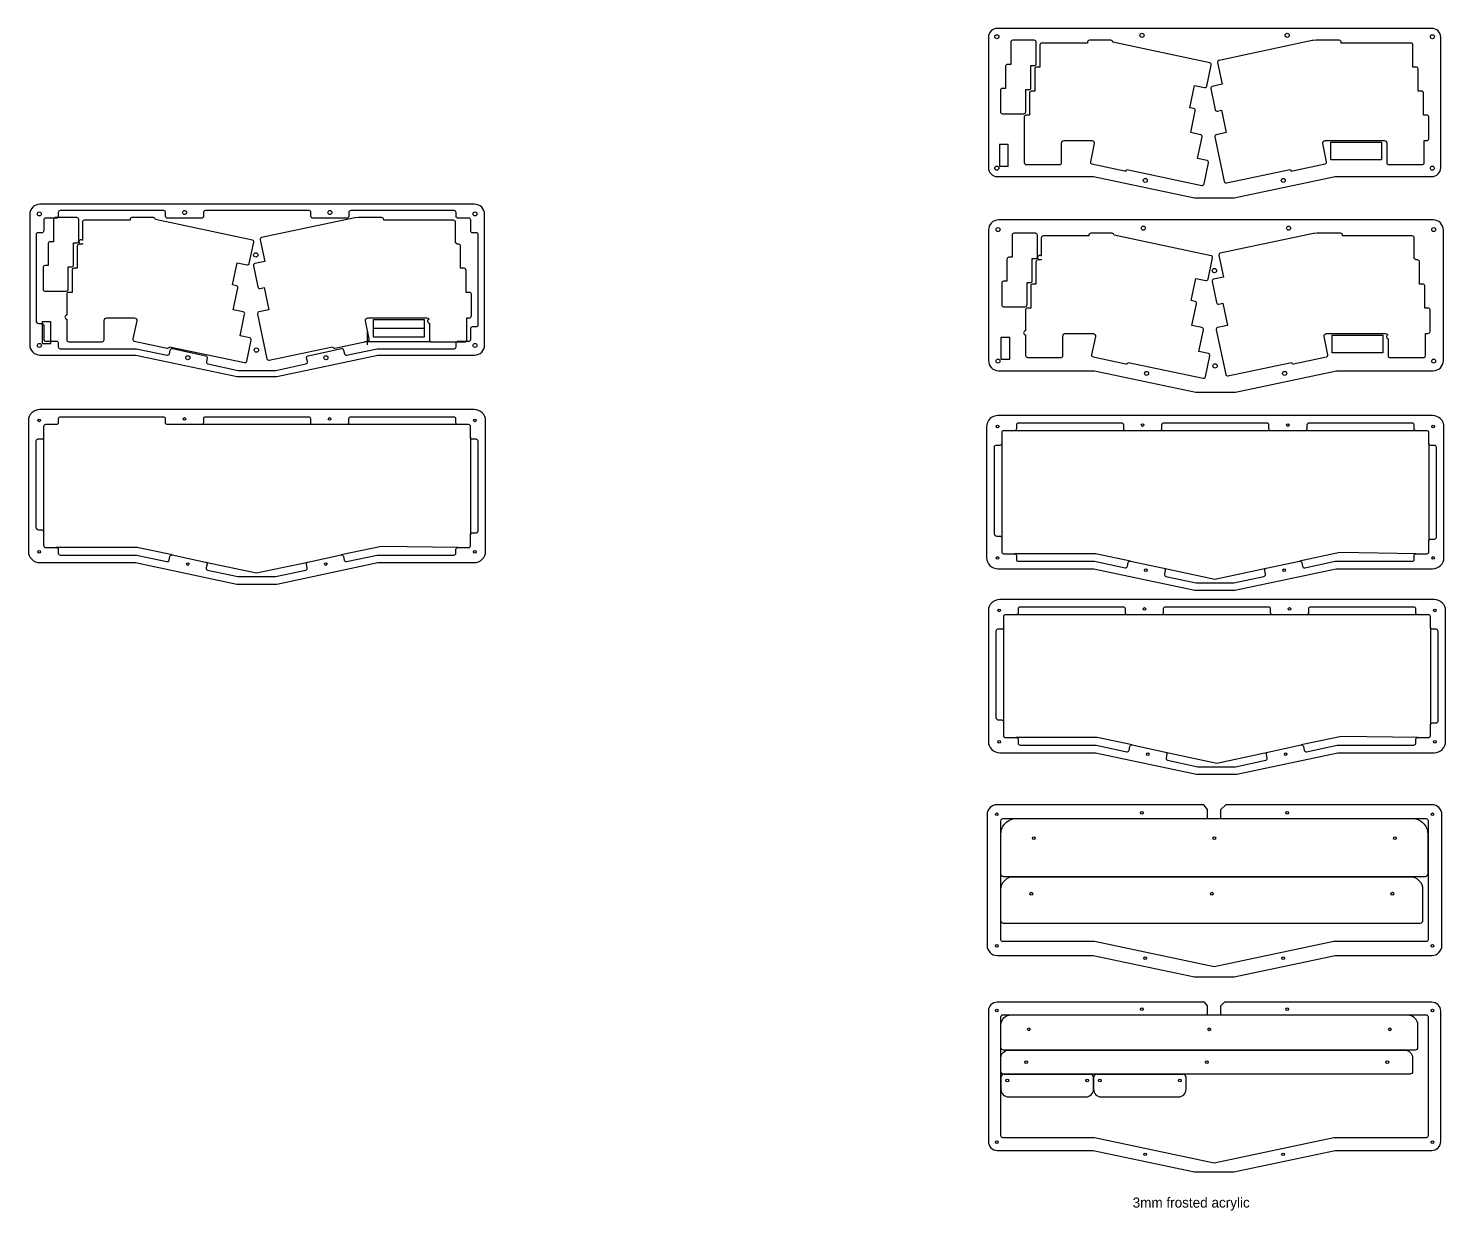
# Model space of a CAD drawing. Extents: x -592 to 1370, y -16 to 920.
# Drawn here: x -592 to 531, y -16 to 920 of the extents above; entities that cross this region are included whole.
import ezdxf

# ---------------------------------------------------------------- set-up
doc = ezdxf.new("R2010")
doc.units = 0
doc.header["$MEASUREMENT"] = 0
doc.layers.get('0').update_dxf_attribs({"linetype": 'CONTINUOUS'})

msp = doc.modelspace()

# ---------------------------------------------------------------- linework, layer by layer
at = {"color": 2, "linetype": 'Continuous'}
for p, q in [((-323.1, 681.6), (-323.1, 669.9)), ((-278.1, 682.8), (-318.1, 682.8)), ((-272.4, 672.1), (-325.2, 672.1)), ((342.4, 301.7), (339.5, 305.6)), ((353.1, 301.7), (357, 305.6)), ((342.4, 294.6), (342.4, 301.7)), ((353.1, 294.6), (353.1, 301.7)), ((342.4, 146.4), (340.2, 149.2)), ((342.4, 139.2), (342.4, 146.4)), ((353.1, 146.4), (356, 149.2)), ((353.1, 139.2), (353.1, 146.4))]:
    msp.add_line(p, q, dxfattribs=at)
at = {"color": 1, "linetype": 'Continuous'}
for p, q in [((-366.4, 606.6), (-454.4, 606.6)), ((-251.4, 606.6), (-339.4, 606.6)), ((-579.5, 596.5), (-579.5, 521.8)), ((-241.3, 596.5), (-241.3, 519.4)), ((277.6, 601.8), (189.6, 601.8)), ((392.7, 601.8), (304.6, 601.8)), ((507.7, 601.8), (419.7, 601.8)), ((179.5, 591.7), (179.5, 516.9)), ((517.8, 591.7), (517.8, 514.5)), ((279, 456.1), (191, 456.1)), ((394, 456.1), (306, 456.1)), ((509, 456.1), (421, 456.1)), ((180.9, 446), (180.9, 371.2)), ((519.1, 446), (519.1, 368.9))]:
    msp.add_line(p, q, dxfattribs=at)
at = {"color": 6, "linetype": 'Continuous'}
for p, q in [((181.4, 92.2), (249.7, 92.2)), ((254.7, 92.2), (323, 92.2)), ((178.9, 89.7), (178.9, 80.2)), ((252.2, 89.7), (252.2, 80.2)), ((252.2, 80.2), (252.2, 89.7)), ((325.5, 80.2), (325.5, 89.7)), ((184.9, 74.2), (246.2, 74.2)), ((258.2, 74.2), (319.5, 74.2))]:
    msp.add_line(p, q, dxfattribs=at)
at = {"color": 3, "linetype": 'Continuous'}
for points in [[(176, 920.4, 0.414214), (169, 913.4), (169, 908.9), (169, 814.6), (169, 810.1, 0.414214), (176, 803.1), (180.5, 803.1), (252.1, 803.1), (332.2, 786.1), (347.9, 786.1), (363.5, 786.1), (443.7, 803.1), (515.7, 803.1), (520.2, 803.1, 0.414214), (527.2, 810.1), (527.2, 814.6), (527.2, 913.4, 0.414214), (520.2, 920.4), (353.2, 920.4), (342.5, 920.4), (180.5, 920.4)], [(202.6, 873.4), (202.6, 890.9), (205.3, 890.9, 0.414214), (206.8, 892.4), (206.8, 909.5, 0.414214), (205.3, 911), (188.2, 911, 0.414214), (186.7, 909.5), (186.7, 891.9), (184, 891.9, 0.414214), (182.5, 890.4), (182.5, 872.9), (180, 872.9, 0.414214), (178.5, 871.4), (178.5, 854.3, 0.414214), (180, 852.8), (197, 852.8, 0.414214), (198.5, 854.3), (198.5, 871.9), (201.1, 871.9, 0.414214)], [(344.3, 893.1), (267.5, 909.5), (267.5, 909.5, 0.414214), (266, 911), (248.9, 911, 0.414214), (247.4, 909.5), (247.4, 908.8), (211.2, 908.8, 0.414214), (209.7, 907.3), (209.7, 889.8), (207.1, 889.8, 0.414214), (205.6, 888.3), (205.6, 870.7), (203, 870.7, 0.414214), (201.5, 869.2), (201.5, 851.7), (198.8, 851.7, 0.414214), (197.3, 850.2), (197.3, 814.1, 0.414214), (198.8, 812.6), (225.4, 812.6, 0.414214), (226.9, 814.1), (226.9, 829.6, -0.414214), (228.9, 831.6), (250.8, 831.6, -0.476976), (252.7, 829.2), (249.7, 814.8, 0.414214), (250.8, 813.1), (276.8, 807.5, 0.414214), (278.6, 808.7), (278.6, 808.7), (338, 796.1, 0.414214), (339.8, 797.2), (343.3, 813.9, 0.414214), (342.2, 815.7), (334.5, 817.3), (338.2, 834.5, 0.414214), (337, 836.2), (329.2, 837.9), (332.8, 855.1, 0.414214), (331.7, 856.9), (328.5, 857.5), (332.2, 875.2), (340.1, 873.5, 0.414214), (341.9, 874.7), (345.4, 891.4, 0.414214)], [(435.7, 813.1, 0.414214), (436.8, 814.8), (433.8, 829.2, -0.476976), (435.8, 831.6), (482.5, 831.6, -0.414214), (484.5, 829.6), (484.5, 814, 0.414214), (486, 812.5), (512.6, 812.5, 0.414214), (514.1, 814), (514.1, 831.6), (516.3, 831.6, 0.414214), (517.8, 833.1), (517.8, 850.2, 0.414214), (516.3, 851.7), (513.6, 851.7), (513.6, 869.2, 0.414214), (512.1, 870.7), (509.3, 870.7), (509.3, 888.3, 0.414214), (507.8, 889.8), (505.2, 889.8), (505.2, 907.3, 0.414214), (503.7, 908.8), (448.4, 908.8), (448.4, 909.5, 0.414214), (446.9, 911), (428.4, 911, 0.010008), (428.3, 911), (425.8, 910.9, 0.042377), (425.5, 910.8), (351.6, 895.1, 0.414214), (350.4, 893.3), (354.1, 876.2), (346.2, 874.5, 0.414214), (345.1, 872.7), (348.6, 856, 0.414214), (350.4, 854.9), (353.6, 855.6), (357.3, 837.9), (349.5, 836.2, 0.414214), (348.3, 834.5), (355.8, 799.1, 0.414214), (357.6, 798), (407.9, 808.7, 0.413431), (409.7, 807.5)], [(-582.4, 781.1, 0.414214), (-590.4, 773.1), (-590.4, 768.6), (-590.4, 674.2), (-590.4, 669.7, 0.414214), (-582.4, 661.7), (-577.9, 661.7), (-506.4, 661.7), (-426.2, 644.7), (-410.5, 644.7), (-394.8, 644.7), (-314.6, 661.7), (-242.6, 661.7), (-238.1, 661.7, 0.414214), (-230.1, 669.7), (-230.1, 674.2), (-230.1, 773.1, 0.414214), (-238.1, 781.1), (-405.2, 781.1), (-415.9, 781.1), (-577.9, 781.1)], [(-555.8, 733), (-555.8, 750.5), (-553.1, 750.5, 0.414214), (-551.6, 752), (-551.6, 769.1, 0.414214), (-553.1, 770.6), (-570.2, 770.6, 0.414214), (-571.7, 769.1), (-571.7, 751.5), (-574.3, 751.5, 0.414214), (-575.8, 750), (-575.8, 732.5), (-578.4, 732.5, 0.414214), (-579.9, 731), (-579.9, 713.9, 0.414214), (-578.4, 712.4), (-561.4, 712.4, 0.414214), (-559.9, 713.9), (-559.9, 731.5), (-557.3, 731.5, 0.414214)], [(177, 768.7, 0.414214), (169, 760.7), (169, 756.2), (169, 661.8), (169, 657.3, 0.414214), (177, 649.3), (181.5, 649.3), (253, 649.3), (333.2, 632.3), (348.9, 632.3), (364.6, 632.3), (444.8, 649.3), (516.8, 649.3), (521.3, 649.3, 0.414214), (529.3, 657.3), (529.3, 661.8), (529.3, 760.7, 0.414214), (521.3, 768.7), (354.3, 768.7), (343.6, 768.7), (181.5, 768.7)], [(203.6, 720.6), (203.6, 738.1), (206.3, 738.1, 0.414214), (207.8, 739.6), (207.8, 756.7, 0.414214), (206.3, 758.2), (189.2, 758.2, 0.414214), (187.7, 756.7), (187.7, 739.1), (185.1, 739.1, 0.414214), (183.6, 737.6), (183.6, 720.1), (181, 720.1, 0.414214), (179.5, 718.6), (179.5, 701.5, 0.414214), (181, 700), (198.1, 700, 0.414214), (199.6, 701.5), (199.6, 719.1), (202.1, 719.1, 0.414214)]]:
    msp.add_lwpolyline(points, format="xyb", close=True, dxfattribs=at)
for points in [[(184.7, 813.2), (184.7, 828.5), (181.2, 828.5), (177.7, 828.5), (177.7, 813.2), (177.7, 811.2), (181.2, 811.2), (184.7, 811.2)], [(480.3, 816.2), (440.3, 816.2), (440.3, 830.2), (480.3, 830.2)], [(-573.7, 672.8), (-573.7, 688.1), (-577.2, 688.1), (-580.7, 688.1), (-580.7, 672.8), (-580.7, 670.8), (-577.2, 670.8), (-573.7, 670.8)], [(-278.1, 675.8), (-318.1, 675.8), (-318.1, 689.8), (-278.1, 689.8)], [(185.8, 660.4), (185.8, 675.7), (182.3, 675.7), (178.8, 675.7), (178.8, 660.4), (178.8, 658.4), (182.3, 658.4), (185.8, 658.4)], [(481.3, 663.4), (441.3, 663.4), (441.3, 677.4), (481.3, 677.4)]]:
    msp.add_lwpolyline(points, close=True, dxfattribs=at)
at = {"color": 1, "linetype": 'Continuous'}
for points in [[(-577.9, 672.7), (-572.4, 672.7), (-569.3, 672.7, -0.414214), (-567.8, 671.2), (-567.8, 668.2, 0.414214), (-566.3, 666.7), (-505.9, 666.7), (-481.6, 661.6, 0.414214), (-479.8, 662.7), (-479.2, 665.7, -0.414214), (-477.4, 666.8), (-451, 661.2, -0.414214), (-449.9, 659.4), (-450.5, 656.5, 0.414214), (-449.3, 654.7), (-425.4, 649.6), (-395.6, 649.6), (-371.7, 654.7, 0.414214), (-370.5, 656.5), (-371.1, 659.4, -0.414214), (-370, 661.2), (-343.6, 666.8, -0.414214), (-341.8, 665.7), (-341.2, 662.7, 0.414214), (-339.4, 661.6), (-315.2, 666.7), (-254.2, 666.7, 0.414214), (-252.7, 668.2), (-252.7, 671.2, -0.414214), (-251.2, 672.7), (-242.6, 672.7, 0.414214), (-241.1, 674.2), (-241.1, 682.8, -0.414214), (-239.6, 684.3), (-236.6, 684.3, 0.414214), (-235.1, 685.8), (-235.1, 757, 0.414214), (-236.6, 758.5), (-239.6, 758.5, -0.414214), (-241.1, 760), (-241.1, 768.6, 0.414214), (-242.6, 770.1), (-251.2, 770.1, -0.414214), (-252.7, 771.6), (-252.7, 774.6, 0.414214), (-254.2, 776.1), (-336.2, 776.1, 0.414214), (-337.7, 774.6), (-337.7, 771.6, -0.414214), (-339.2, 770.1), (-366.2, 770.1, -0.414214), (-367.7, 771.6), (-367.7, 774.6, 0.414214), (-369.2, 776.1), (-451.3, 776.1, 0.414214), (-452.8, 774.6), (-452.8, 771.6, -0.414214), (-454.3, 770.1), (-481.3, 770.1, -0.414214), (-482.8, 771.6), (-482.8, 774.6, 0.414214), (-484.3, 776.1), (-566.3, 776.1, 0.414214), (-567.8, 774.6), (-567.8, 771.6, -0.414214), (-569.3, 770.1), (-577.9, 770.1, 0.414214), (-579.4, 768.6), (-579.4, 760, -0.414214), (-580.9, 758.5), (-583.9, 758.5, 0.414214), (-585.4, 757), (-585.4, 688.7, 0.414214), (-583.4, 686.7), (-580.9, 686.7, -0.414214), (-579.4, 685.2), (-579.4, 684.3), (-579.4, 674.2, 0.414214)], [(-582.5, 618.6, 0.414214), (-591.5, 609.6), (-591.5, 605.1), (-591.5, 510.8), (-591.5, 506.3, 0.414214), (-582.5, 497.3), (-578, 497.3), (-506.7, 497.3), (-426.5, 480.3), (-410.7, 480.3), (-394.8, 480.3), (-314.7, 497.3), (-242.8, 497.3), (-238.3, 497.3, 0.414214), (-229.3, 506.3), (-229.3, 510.8), (-229.3, 609.6, 0.414214), (-238.3, 618.6), (-405.3, 618.6), (-416, 618.6), (-578, 618.6)], [(-578, 509.3), (-572.6, 509.3), (-569.4, 509.3, -0.414214), (-567.9, 507.8), (-567.9, 504.8, 0.414214), (-566.4, 503.3), (-506, 503.3), (-481.8, 498.1, 0.414214), (-480, 499.3), (-479.4, 502.2, -0.414214), (-477.6, 503.4), (-451.2, 497.8, -0.414214), (-450, 496), (-450.7, 493.1, 0.414214), (-449.5, 491.3), (-425.6, 486.2), (-395.8, 486.2), (-371.8, 491.3, 0.414214), (-370.7, 493.1), (-371.3, 496, -0.414214), (-370.1, 497.8), (-343.7, 503.4, -0.414214), (-342, 502.2), (-341.3, 499.3, 0.414214), (-339.6, 498.1), (-315.3, 503.3), (-254.4, 503.3, 0.414214), (-252.9, 504.8), (-252.9, 507.8, -0.414214), (-251.4, 509.3), (-242.8, 509.3, 0.414214), (-241.3, 510.8), (-241.3, 519.4, -0.414214), (-239.8, 520.9), (-236.8, 520.9, 0.414214), (-235.3, 522.4), (-235.3, 593.5, 0.414214), (-236.8, 595), (-239.8, 595, -0.414214), (-241.3, 596.5), (-241.3, 605.1, 0.414214), (-242.8, 606.6), (-251.4, 606.6, -0.414214), (-252.9, 608.1), (-252.9, 611.1, 0.414214), (-254.4, 612.6), (-336.4, 612.6, 0.414214), (-337.9, 611.1), (-337.9, 608.1, -0.414214), (-339.4, 606.6), (-366.4, 606.6, -0.414214), (-367.9, 608.1), (-367.9, 611.1, 0.414214), (-369.4, 612.6), (-451.4, 612.6, 0.414214), (-452.9, 611.1), (-452.9, 608.1, -0.414214), (-454.4, 606.6), (-481.4, 606.6, -0.414214), (-482.9, 608.1), (-482.9, 611.1, 0.414214), (-484.4, 612.6), (-566.4, 612.6, 0.414214), (-567.9, 611.1), (-567.9, 608.1, -0.414214), (-569.4, 606.6), (-578, 606.6, 0.414214), (-579.5, 605.1), (-579.5, 596.5, -0.414214), (-581, 595), (-584, 595, 0.414214), (-585.5, 593.5), (-585.5, 525.3, 0.414214), (-583.5, 523.3), (-581, 523.3, -0.414214), (-579.5, 521.8), (-579.5, 520.9), (-579.5, 510.8, 0.414214)], [(176.5, 613.8, 0.414214), (167.5, 604.8), (167.5, 600.3), (167.5, 505.9), (167.5, 501.4, 0.414214), (176.5, 492.4), (181, 492.4), (252.4, 492.4), (332.5, 475.4), (348.4, 475.4), (364.2, 475.4), (444.4, 492.4), (516.3, 492.4), (520.8, 492.4, 0.414214), (529.8, 501.4), (529.8, 505.9), (529.8, 604.8, 0.414214), (520.8, 613.8), (353.7, 613.8), (343, 613.8), (181, 613.8)], [(181, 504.4), (186.5, 504.4), (189.6, 504.4, -0.414214), (191.1, 502.9), (191.1, 499.9, 0.414214), (192.6, 498.4), (253, 498.4), (277.3, 493.3, 0.414214), (279.1, 494.5), (279.7, 497.4, -0.414214), (281.5, 498.5), (307.9, 492.9, -0.414214), (309, 491.1), (308.4, 488.2, 0.414214), (309.6, 486.4), (333.5, 481.3), (363.3, 481.3), (387.2, 486.4, 0.414214), (388.4, 488.2), (387.8, 491.1, -0.414214), (388.9, 492.9), (415.3, 498.5, -0.414214), (417.1, 497.4), (417.7, 494.5, 0.414214), (419.5, 493.3), (443.7, 498.4), (504.7, 498.4, 0.414214), (506.2, 499.9), (506.2, 502.9, -0.414214), (507.7, 504.4), (516.3, 504.4, 0.414214), (517.8, 505.9), (517.8, 514.5, -0.414214), (519.3, 516), (522.3, 516, 0.414214), (523.8, 517.5), (523.8, 588.7, 0.414214), (522.3, 590.2), (519.3, 590.2, -0.414214), (517.8, 591.7), (517.8, 600.3, 0.414214), (516.3, 601.8), (507.7, 601.8, -0.414214), (506.2, 603.3), (506.2, 606.3, 0.414214), (504.7, 607.8), (422.7, 607.8, 0.414214), (421.2, 606.3), (421.2, 603.3, -0.414214), (419.7, 601.8), (392.7, 601.8, -0.414214), (391.2, 603.3), (391.2, 606.3, 0.414214), (389.7, 607.8), (307.6, 607.8, 0.414214), (306.1, 606.3), (306.1, 603.3, -0.414214), (304.6, 601.8), (277.6, 601.8, -0.414214), (276.1, 603.3), (276.1, 606.3, 0.414214), (274.6, 607.8), (192.6, 607.8, 0.414214), (191.1, 606.3), (191.1, 603.3, -0.414214), (189.6, 601.8), (181, 601.8, 0.414214), (179.5, 600.3), (179.5, 591.7, -0.414214), (178, 590.2), (175, 590.2, 0.414214), (173.5, 588.7), (173.5, 520.4, 0.414214), (175.5, 518.4), (178, 518.4, -0.414214), (179.5, 516.9), (179.5, 516), (179.5, 505.9, 0.414214)], [(177.9, 468.1, 0.414214), (168.9, 459.1), (168.9, 454.6), (168.9, 360.3), (168.9, 355.8, 0.414214), (177.9, 346.8), (182.4, 346.8), (253.8, 346.8), (333.9, 329.7), (349.8, 329.7), (365.6, 329.7), (445.8, 346.8), (517.6, 346.8), (522.1, 346.8, 0.414214), (531.1, 355.8), (531.1, 360.3), (531.1, 459.1, 0.414214), (522.1, 468.1), (355.1, 468.1), (344.4, 468.1), (182.4, 468.1)], [(182.4, 358.8), (187.9, 358.8), (191, 358.8, -0.414214), (192.5, 357.3), (192.5, 354.3, 0.414214), (194, 352.8), (254.4, 352.8), (278.6, 347.6, 0.414214), (280.4, 348.8), (281, 351.7, -0.414214), (282.8, 352.9), (309.2, 347.3, -0.414214), (310.4, 345.5), (309.8, 342.5, 0.414214), (310.9, 340.8), (334.9, 335.7), (364.7, 335.7), (388.6, 340.8, 0.414214), (389.8, 342.5), (389.1, 345.5, -0.414214), (390.3, 347.3), (416.7, 352.9, -0.414214), (418.5, 351.7), (419.1, 348.8, 0.414214), (420.9, 347.6), (445.1, 352.8), (506, 352.8, 0.414214), (507.5, 354.3), (507.5, 357.3, -0.414214), (509, 358.8), (517.6, 358.8, 0.414214), (519.1, 360.3), (519.1, 368.9, -0.414214), (520.6, 370.4), (523.6, 370.4, 0.414214), (525.1, 371.9), (525.1, 443, 0.414214), (523.6, 444.5), (520.6, 444.5, -0.414214), (519.1, 446), (519.1, 454.6, 0.414214), (517.6, 456.1), (509, 456.1, -0.414214), (507.5, 457.6), (507.5, 460.6, 0.414214), (506, 462.1), (424, 462.1, 0.414214), (422.5, 460.6), (422.5, 457.6, -0.414214), (421, 456.1), (394, 456.1, -0.414214), (392.5, 457.6), (392.5, 460.6, 0.414214), (391, 462.1), (309, 462.1, 0.414214), (307.5, 460.6), (307.5, 457.6, -0.414214), (306, 456.1), (279, 456.1, -0.414214), (277.5, 457.6), (277.5, 460.6, 0.414214), (276, 462.1), (194, 462.1, 0.414214), (192.5, 460.6), (192.5, 457.6, -0.414214), (191, 456.1), (182.4, 456.1, 0.414214), (180.9, 454.6), (180.9, 446, -0.414214), (179.4, 444.5), (176.4, 444.5, 0.414214), (174.9, 443), (174.9, 374.7, 0.414214), (176.9, 372.7), (179.4, 372.7, -0.414214), (180.9, 371.2), (180.9, 370.4), (180.9, 360.3, 0.414214)]]:
    msp.add_lwpolyline(points, format="xyb", close=True, dxfattribs=at)
at = {"color": 3, "linetype": 'Continuous'}
for points in [[(-561.1, 690.1), (-561.1, 673.7, 0.414214), (-559.6, 672.2), (-533, 672.2, 0.414214), (-531.5, 673.7), (-531.5, 689.2, -0.414214), (-529.5, 691.2), (-507.6, 691.2, -0.476976), (-505.7, 688.8), (-508.7, 674.5, 0.414214), (-507.6, 672.7), (-481.6, 667.2, 0.414214), (-479.8, 668.3), (-479.8, 668.3), (-420.4, 655.7, 0.414214), (-418.6, 656.8), (-415, 673.5, 0.414214), (-416.2, 675.3), (-423.8, 676.9), (-420.2, 694.1, 0.414214), (-421.3, 695.9), (-429.2, 697.5), (-425.5, 714.7, 0.414214), (-426.7, 716.5), (-429.9, 717.2), (-426.1, 734.8), (-418.3, 733.1, 0.414214), (-416.5, 734.3), (-413, 751, 0.414214), (-414.1, 752.8), (-490.9, 769.1), (-490.9, 769.1, 0.414214), (-492.4, 770.6), (-509.5, 770.6, 0.414214), (-511, 769.1), (-511, 768.5), (-547.2, 768.5, 0.414214), (-548.7, 767), (-548.7, 752.5)], [(-253.2, 750.5), (-253.2, 767, 0.414214), (-254.7, 768.5), (-310, 768.5), (-310, 769.1, 0.414214), (-311.5, 770.6), (-330, 770.6, 0.010008), (-330, 770.6), (-332.6, 770.5, 0.042377), (-332.9, 770.5), (-406.8, 754.7, 0.414214), (-408, 753), (-404.3, 735.8), (-412.2, 734.1, 0.414214), (-413.3, 732.3), (-409.8, 715.7, 0.414214), (-408, 714.5), (-404.8, 715.2), (-401.1, 697.5), (-408.9, 695.9, 0.414214), (-410.1, 694.1), (-402.6, 658.8, 0.414214), (-400.8, 657.6), (-350.5, 668.3, 0.413431), (-348.7, 667.2), (-322.7, 672.7, 0.414214), (-321.5, 674.5), (-324.6, 688.8, -0.476976), (-322.6, 691.2), (-275.9, 691.2, -0.277365), (-274.1, 690.2, -0.277365)], [(198.4, 677.6), (198.4, 661.3, 0.414214), (199.9, 659.8), (226.5, 659.8, 0.414214), (228, 661.3), (228, 676.8, -0.414214), (230, 678.8), (251.8, 678.8, -0.476976), (253.8, 676.4), (250.7, 662, 0.414214), (251.9, 660.3), (277.9, 654.7, 0.414214), (279.6, 655.9), (279.6, 655.9), (339.1, 643.3, 0.414214), (340.8, 644.4), (344.4, 661.1, 0.414214), (343.2, 662.9), (335.6, 664.5), (339.2, 681.7, 0.414214), (338.1, 683.5), (330.2, 685.1), (333.9, 702.3, 0.414214), (332.7, 704.1), (329.5, 704.8), (333.3, 722.4), (341.1, 720.7, 0.414214), (342.9, 721.9), (346.5, 738.6, 0.414214), (345.3, 740.4), (268.5, 756.7), (268.5, 756.7, 0.414214), (267, 758.2), (250, 758.2, 0.414214), (248.5, 756.7), (248.5, 756), (212.3, 756, 0.414214), (210.8, 754.5), (210.8, 740.1)], [(506.2, 738.1), (506.2, 754.5, 0.414214), (504.7, 756), (449.5, 756), (449.5, 756.7, 0.414214), (448, 758.2), (429.4, 758.2, 0.010008), (429.4, 758.2), (426.8, 758.1, 0.042377), (426.5, 758), (352.6, 742.3, 0.414214), (351.4, 740.6), (355.1, 723.4), (347.3, 721.7, 0.414214), (346.1, 719.9), (349.6, 703.2, 0.414214), (351.4, 702.1), (354.6, 702.8), (358.4, 685.1), (350.5, 683.5, 0.414214), (349.4, 681.7), (356.9, 646.4, 0.414214), (358.6, 645.2), (409, 655.9, 0.413431), (410.7, 654.7), (436.7, 660.3, 0.414214), (437.9, 662), (434.8, 676.4, -0.476976), (436.8, 678.8), (483.5, 678.8, -0.277365), (485.3, 677.8, -0.277365)], [(-548.7, 750), (-548.7, 749.4), (-551.3, 749.4, 0.414214), (-552.8, 747.9), (-552.8, 730.4), (-555.4, 730.4, 0.414214), (-556.9, 728.9), (-556.9, 711.3), (-559.6, 711.3, 0.414214), (-561.1, 709.8), (-561.1, 693.4)], [(-273.9, 686.9), (-273.9, 673.6, 0.414214), (-272.4, 672.1), (-245.8, 672.1, 0.414214), (-244.3, 673.6), (-244.3, 691.2), (-242.1, 691.2, 0.414214), (-240.6, 692.7), (-240.6, 709.8, 0.414214), (-242.1, 711.3), (-244.8, 711.3), (-244.8, 728.9, 0.414214), (-246.3, 730.4), (-249.1, 730.4), (-249.1, 747.9, 0.414214), (-250.6, 749.4), (-252.1, 749.4)], [(210.8, 737.6), (210.8, 737), (208.1, 737, 0.414214), (206.6, 735.5), (206.6, 717.9), (204, 717.9, 0.414214), (202.5, 716.4), (202.5, 698.9), (199.9, 698.9, 0.414214), (198.4, 697.4), (198.4, 681)], [(485.5, 674.5), (485.5, 661.2, 0.414214), (487, 659.7), (513.6, 659.7, 0.414214), (515.1, 661.2), (515.1, 678.8), (517.3, 678.8, 0.414214), (518.8, 680.3), (518.8, 697.4, 0.414214), (517.3, 698.9), (514.6, 698.9), (514.6, 716.4, 0.414214), (513.1, 717.9), (510.4, 717.9), (510.4, 735.5, 0.414214), (508.9, 737), (507.3, 737)]]:
    msp.add_lwpolyline(points, format="xyb", dxfattribs=at)
at = {"color": 1, "linetype": 'Continuous'}
for points in [[(-477.6, 503.4), (-505.4, 509.3), (-569.4, 509.3)], [(-251.4, 509.3), (-311.9, 510.1), (-343.7, 503.4)], [(507.7, 504.4), (447.2, 505.3), (415.3, 498.5)], [(-451.2, 497.8), (-410.7, 489.2), (-370.1, 497.8)], [(281.5, 498.5), (253.7, 504.4), (189.6, 504.4)], [(307.9, 492.9), (348.4, 484.3), (388.9, 492.9)], [(509, 358.8), (448.5, 359.6), (416.7, 352.9)], [(282.8, 352.9), (255, 358.8), (191, 358.8)], [(309.2, 347.3), (349.8, 338.6), (390.3, 347.3)]]:
    msp.add_lwpolyline(points, dxfattribs=at)
at = {"color": 2, "linetype": 'Continuous'}
for points in [[(339.5, 305.6), (180.4, 305.6), (175.9, 305.6, 0.414214), (167.9, 297.6), (167.9, 293.1), (167.9, 198.7), (167.9, 194.2, 0.414214), (175.9, 186.2), (180.4, 186.2), (251.9, 186.2), (332.1, 169.2), (347.8, 169.2), (363.5, 169.2), (443.7, 186.2), (515.7, 186.2), (520.2, 186.2, 0.414214), (528.2, 194.2), (528.2, 198.7), (528.2, 297.6, 0.414214), (520.2, 305.6), (357, 305.6)], [(353.1, 294.6), (515.7, 294.6, -0.414214), (517.2, 293.1), (517.2, 198.7, -0.414214), (515.7, 197.2), (442.5, 197.2), (347.8, 177.1), (253.1, 197.2), (180.4, 197.2, -0.414214), (178.9, 198.7), (178.9, 293.1, -0.414214), (180.4, 294.6), (342.4, 294.6)], [(340.2, 149.2), (180.4, 149.2), (175.9, 149.2, 0.414214), (168.9, 142.2), (168.9, 137.7), (168.9, 43.3), (168.9, 38.8, 0.414214), (175.9, 31.8), (180.4, 31.8), (252, 31.8), (332.2, 14.8), (347.8, 14.8), (363.4, 14.8), (443.6, 31.8), (515.7, 31.8), (520.2, 31.8, 0.414214), (527.2, 38.8), (527.2, 43.3), (527.2, 142.2, 0.414214), (520.2, 149.2), (356, 149.2)], [(353.1, 139.2), (515.7, 139.2, -0.414214), (517.2, 137.7), (517.2, 43.3, -0.414214), (515.7, 41.8), (442.5, 41.8), (347.8, 21.7), (253.1, 41.8), (180.4, 41.8, -0.414214), (178.9, 43.3), (178.9, 137.7, -0.414214), (180.4, 139.2), (342.4, 139.2)]]:
    msp.add_lwpolyline(points, format="xyb", dxfattribs=at)
at = {"color": 6, "linetype": 'Continuous'}
for points in [[(178.9, 250.6), (178.9, 263.6), (178.9, 282.6, -0.414214), (190.9, 294.6), (504.9, 294.6, -0.414214), (516.9, 282.6), (516.9, 263.6), (516.9, 250.6, -0.414214), (514.9, 248.6), (366.6, 248.6), (180.9, 248.6, -0.414214)], [(178.9, 213.6), (178.9, 221.6), (178.9, 238.6, -0.414214), (188.9, 248.6), (502.9, 248.6, -0.414214), (512.9, 238.6), (512.9, 221.6), (512.9, 213.6, -0.414214), (510.9, 211.6), (364.6, 211.6), (180.9, 211.6, -0.414214)], [(178.9, 113.2), (178.9, 116.2), (178.9, 131.2, -0.414214), (186.9, 139.2), (500.9, 139.2, -0.414214), (508.9, 131.2), (508.9, 116.2), (508.9, 113.2, -0.414214), (506.9, 111.2), (362.6, 111.2), (180.9, 111.2, -0.414214)], [(178.9, 94.2), (178.9, 105.2, -0.414214), (184.9, 111.2), (498.9, 111.2, -0.414214), (504.9, 105.2), (504.9, 94.2, -0.414214), (502.9, 92.2), (180.9, 92.2, -0.414214)]]:
    msp.add_lwpolyline(points, format="xyb", close=True, dxfattribs=at)
at = {"color": 3, "linetype": 'Continuous'}
for centre, radius in [((175.6, 913.8), 1.6), ((290.6, 914.9), 1.6), ((405.6, 914.9), 1.6), ((520.6, 913.8), 1.6), ((175.6, 809.7), 1.6), ((520.6, 809.7), 1.6), ((293.2, 800), 1.6), ((402.5, 800), 1.6), ((-582.8, 773.5), 1.6), ((-467.8, 774.6), 1.6), ((-352.7, 774.6), 1.6), ((-237.7, 773.5), 1.6), ((291.6, 762.2), 1.6), ((406.7, 762.2), 1.6), ((176.6, 761.1), 1.6), ((521.7, 761.1), 1.6), ((-411.4, 741), 1.7), ((348, 728.6), 1.7), ((-582.8, 669.3), 1.6), ((-410.9, 665.6), 1.7), ((-237.7, 669.3), 1.6), ((-465.2, 659.6), 1.6), ((-355.8, 659.6), 1.6), ((176.6, 656.9), 1.6), ((348.5, 653.1), 1.7), ((521.7, 656.9), 1.6), ((294.2, 647.2), 1.6), ((403.6, 647.2), 1.6)]:
    msp.add_circle(centre, radius, dxfattribs=at)
at = {"color": 1, "linetype": 'Continuous'}
for centre in [(-582.9, 610), (-467.9, 611.1), (-352.9, 611.1), (-237.9, 610), (291.1, 606.3), (406.2, 606.3), (176.1, 605.2), (521.2, 605.2), (-582.9, 505.9), (-237.9, 505.9), (-465.3, 496.2), (-356, 496.2), (176.1, 501), (521.2, 501), (293.7, 491.3), (403.1, 491.3), (177.5, 459.5), (292.5, 460.6), (407.5, 460.6), (522.5, 459.5), (177.5, 355.4), (522.5, 355.4), (295.1, 345.7), (404.4, 345.7)]:
    msp.add_circle(centre, 1.05, dxfattribs=at)
at = {"color": 2, "linetype": 'Continuous'}
for centre in [(175.5, 298), (290.5, 299.1), (405.6, 299.1), (520.6, 298), (175.5, 193.8), (520.6, 193.8), (293.1, 184.1), (402.5, 184.1), (175.5, 142.6), (290.5, 143.7), (405.6, 143.7), (520.6, 142.6), (175.5, 38.4), (520.6, 38.4), (293.1, 28.7), (402.5, 28.7)]:
    msp.add_circle(centre, 1.05, dxfattribs=at)
at = {"color": 6, "linetype": 'Continuous'}
for centre in [(204.9, 279.1), (347.9, 279.1), (490.9, 279.1), (202.9, 235.1), (345.9, 235.1), (488.9, 235.1), (200.9, 127.7), (343.9, 127.7), (486.9, 127.7), (198.9, 101.7), (341.9, 101.7), (484.9, 101.7), (183.9, 87.2), (247.2, 87.2), (257.2, 87.2), (320.5, 87.2)]:
    msp.add_circle(centre, 1.1, dxfattribs=at)
at = {"color": 3, "linetype": 'Continuous'}
for centre, start, end in [((-549.8, 751.3), 48.1698, 311.8302), ((-253.7, 748.9), 17.2828, 72.7146), ((209.6, 738.9), 48.1698, 311.8302), ((505.7, 736.5), 17.2828, 72.7146), ((-560.9, 691.7), 95.1886, 264.8114), ((-273.6, 688.6), 108.8655, 259.2968), ((198.5, 679.3), 95.1886, 264.8114), ((485.9, 676.2), 108.8655, 259.2968)]:
    msp.add_arc(centre, 1.7, start, end, dxfattribs=at)
at = {"color": 6, "linetype": 'Continuous'}
for centre, radius, start, end in [((181.4, 89.7), 2.5, 90, 180), ((249.7, 89.7), 2.5, 0, 90), ((254.7, 89.7), 2.5, 90, 180), ((323, 89.7), 2.5, 0, 90), ((184.9, 80.2), 6, 180, 270), ((246.2, 80.2), 6, 270, 0), ((258.2, 80.2), 6, 180, 270), ((319.5, 80.2), 6, 270, 0)]:
    msp.add_arc(centre, radius, start, end, dxfattribs=at)

# ---------------------------------------------------------------- texts
at = {"color": 2, "linetype": 'Continuous'}
msp.add_text('3mm frosted acrylic', height=8, dxfattribs=at).set_placement((283.2, -13.5))

doc.saveas('drawing.dxf')
